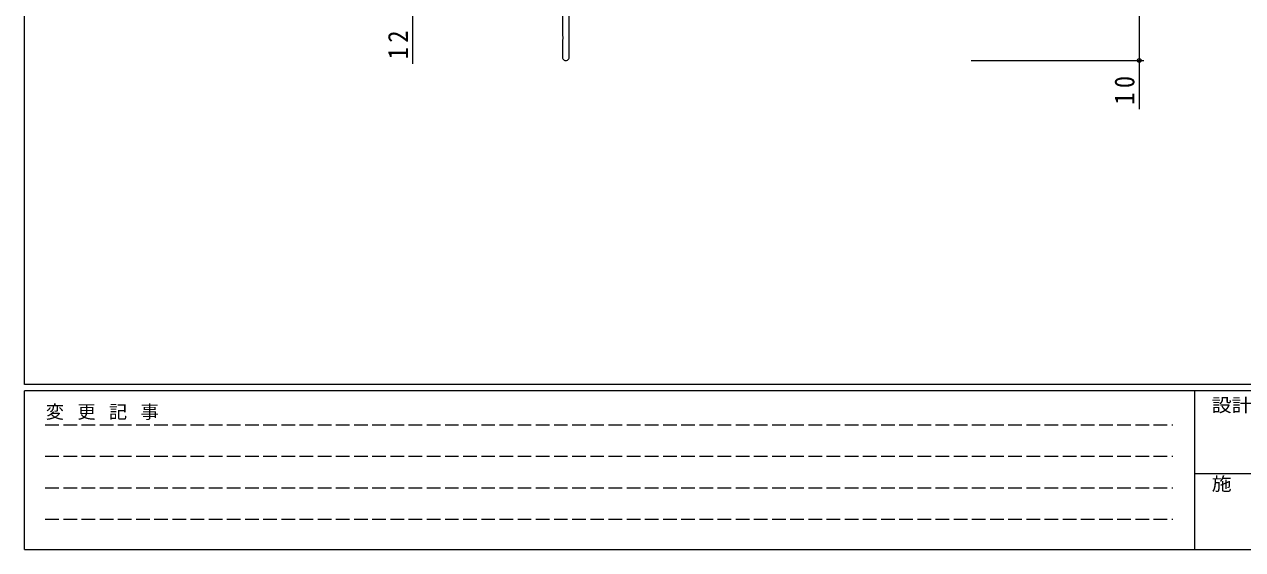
# Model space of a CAD drawing. Units: millimetres on the paper. Extents: x -420 to 373, y -297 to 267.
# Drawn here: x -417.7 to -149.5, y -297 to -181.3 of the extents above; entities that cross this region are included whole.
import ezdxf
from ezdxf.enums import TextEntityAlignment as Align

# ---------------------------------------------------------------- set-up
doc = ezdxf.new("R2010")
doc.units = ezdxf.units.MM
doc.linetypes.add('DASHED3', pattern=[4, 3, -1])
for name, color, linetype, lineweight in [('0-1_YKK_ZWAK', 7, 'Continuous', 9), ('0-3_YKK_11', 7, 'Continuous', 9), ('0-7_YKK_D', 6, 'Continuous', 9)]:
    doc.layers.add(name, color=color, linetype=linetype, lineweight=lineweight)
doc.styles.add('ＭＳ ゴシック', font='')
doc.styles.get('ＭＳ ゴシック').set_extended_font_data('MS Gothic')

msp = doc.modelspace()

# ---------------------------------------------------------------- linework, layer by layer
at = {"layer": '0-1_YKK_ZWAK'}
for p, q in [((-417.7, -260.575), (-417.7, 264.425)), ((352.3, -260.575), (-417.7, -260.575)), ((-417.7, -296.975), (-417.7, -261.975)), ((314.5, -261.975), (-417.7, -261.975)), ((-160.1, -261.975), (-160.1, -296.975)), ((-160.1, -280.175), (-31.3, -280.175)), ((-417.7, -296.975), (314.5, -296.975))]:
    msp.add_line(p, q, dxfattribs=at)
at = {"layer": '0-1_YKK_ZWAK', "linetype": 'DASHED3'}
for p, q in [((-413.101, -269.488), (-164.909, -269.488)), ((-413.101, -276.416), (-164.909, -276.416)), ((-413.101, -283.345), (-164.909, -283.345)), ((-413.101, -290.274), (-164.909, -290.274))]:
    msp.add_line(p, q, dxfattribs=at)
at = {"layer": '0-3_YKK_11'}
for p, q in [((-299.269, -179.271), (-299.269, -183.813)), ((-297.769, -188.521), (-297.769, -179.141)), ((-299.269, -183.813), (-299.149, -183.996)), ((-299.149, -184.546), (-299.269, -184.73)), ((-299.269, -184.73), (-299.269, -188.521)), ((-299.149, -183.996), (-299.149, -184.546))]:
    msp.add_line(p, q, dxfattribs=at)
msp.add_arc((-298.519, -188.521), 0.75, 179.99998, 0, dxfattribs=at)
at = {"layer": '0-7_YKK_D'}
for p, q in [((-332.269, -179.271), (-332.269, -190.011)), ((-172.269, -179.271), (-172.269, -189.271)), ((-209.269, -189.271), (-171.269, -189.271)), ((-172.269, -189.271), (-172.269, -200.011))]:
    msp.add_line(p, q, dxfattribs=at)
msp.add_circle((-172.269, -189.271), 0.425, dxfattribs=at)

# ---------------------------------------------------------------- texts
at = {"layer": '0-1_YKK_ZWAK', "style": 'ＭＳ ゴシック', "width": 1.1}
for s, p in [('設計監理', (-156.331, -267.508)), ('施\u3000\u3000工', (-156.331, -284.83))]:
    msp.add_text(s, height=2.933, dxfattribs=at).set_placement(p, align=Align.BOTTOM_LEFT)
at = {"layer": '0-1_YKK_ZWAK', "insert": (-412.986, -268.422), "char_height": 2.933, "attachment_point": 7, "style": 'ＭＳ ゴシック'}
msp.add_mtext('\\T1.16;変\\~更\\~記\\~事', dxfattribs=at)
at = {"layer": '0-7_YKK_D', "color": 3, "char_height": 4.399, "attachment_point": 7, "rotation": 90, "style": 'ＭＳ ゴシック'}
for s, insert in [('\\T1.36;\\W0.9;12', (-333.269, -189.011)), ('\\T1.36;\\W0.9;10', (-173.269, -199.011))]:
    msp.add_mtext(s, dxfattribs=dict(at, insert=insert))

doc.saveas('drawing.dxf')
